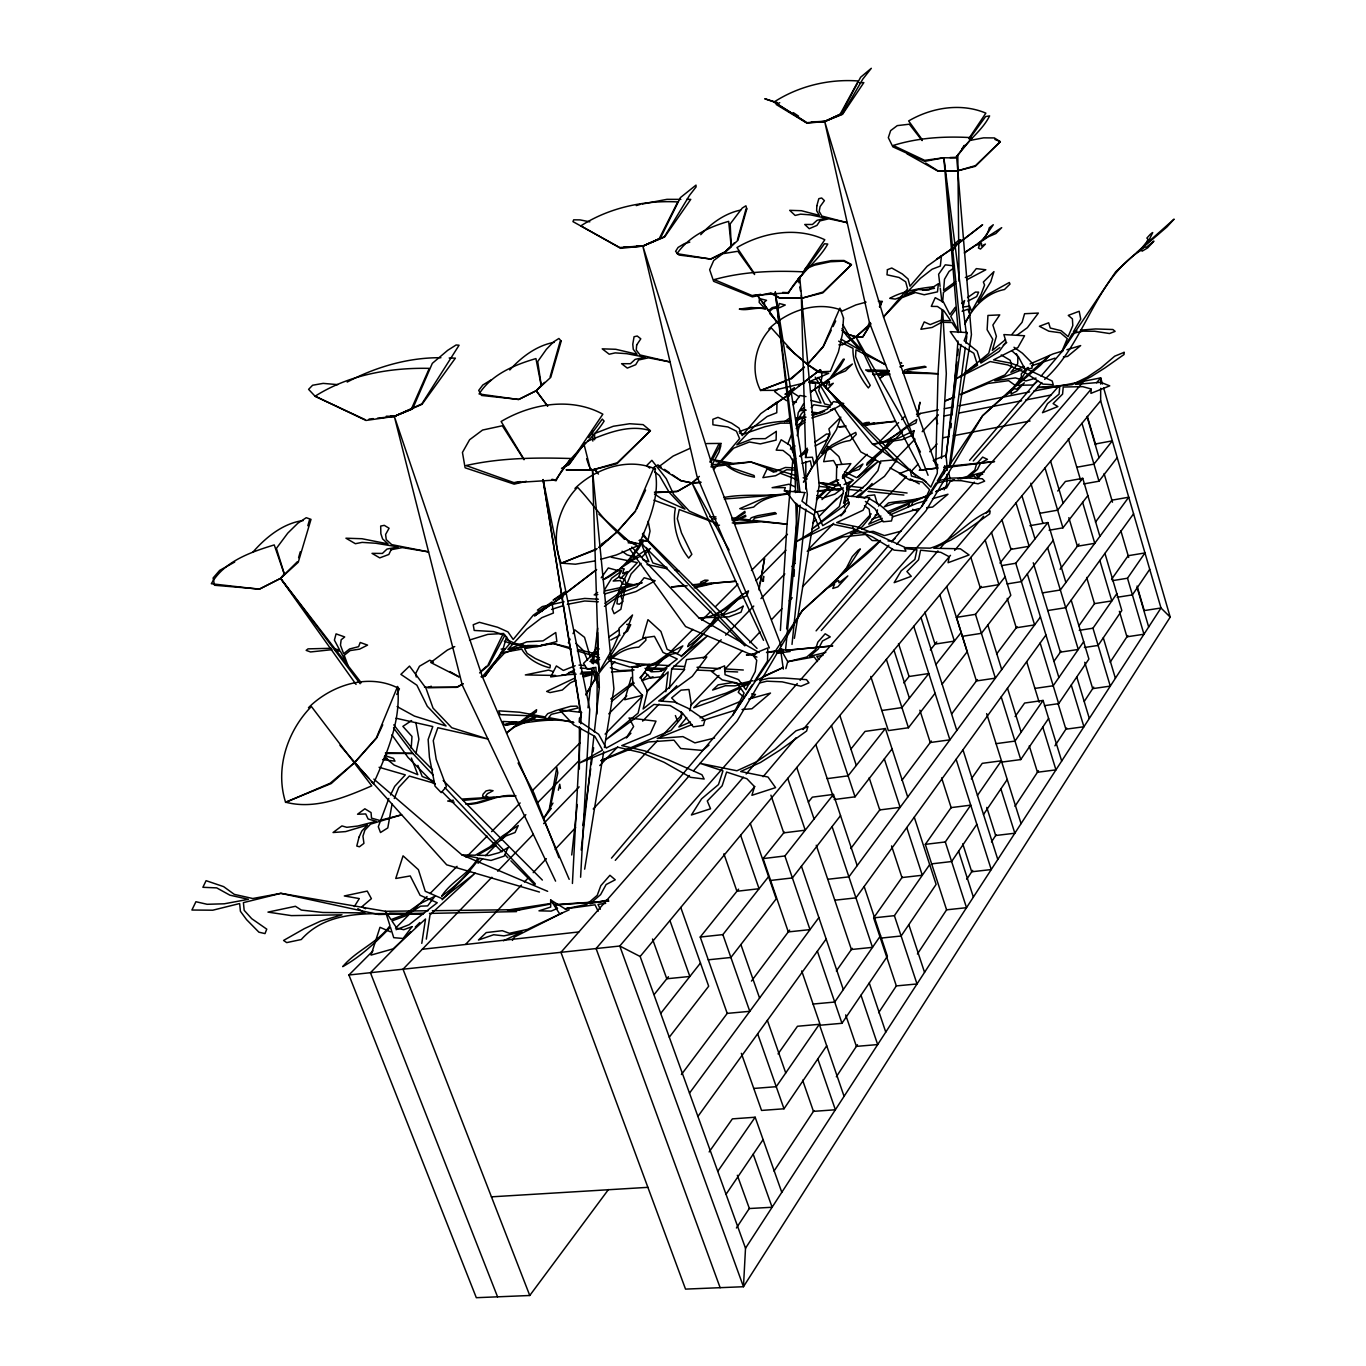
<?xml version="1.0" encoding="UTF-8"?>
<svg xmlns="http://www.w3.org/2000/svg" width="1366" height="1366" viewBox="0 0 1366 1366"><rect width="100%" height="100%" fill="white"/><g stroke="black" fill="none" stroke-linecap="round" stroke-linejoin="round"><path stroke-width="1.5" d="M579.355 769.092L579.389 726.661M579.389 722.426L579.406 718.175M579.406 711.806L579.406 705.454L543.019 479.586L581.233 715.306L580.789 723.809M594.62 439.75L594.62 433.534L613.3 426.26L629.675 423.733L643.113 424.638L650.336 430.631L616.971 463.706L592.485 469.938L566.361 470.075M797.266 683.529L560.948 952.324L685.527 1289.111L743.463 1286.721L1170.201 617.125L1160.998 607.99L1100.655 400.767L1100.672 388.286M1100.689 384.119L1100.706 377.887L1033.755 391.086M596.908 714.077L597.284 672.192M597.369 663.808L597.642 632.39M783.316 669.135L780.464 648.765L785.826 650.267L832.782 645.896L786.355 650.421L790.18 651.497L776.52 653.341M935.847 462.681L938.049 373.738L942.113 309.86M947.082 474.429L946.792 484.503L944.128 489.848M947.201 470.399L947.321 466.369L994.55 461.52L944.879 467.633L948.192 467.189M794.056 576.384L794.363 570.015M794.67 563.646L797.539 504.191M763.406 581.284L763.662 576.315L762.587 581.301M572.422 883.461L580.567 728.078M580.601 877.228L589.753 709.347L543.105 479.586M608.451 1189.53L529.769 1295.497L476.324 1297.7L348.928 975L619.771 946.023L640.142 956.49L745.512 1248.234L743.463 1286.721L619.771 946.023L754.817 786.492M941.464 458.413L946.314 373.652L942.625 309.86M780.396 630.443L787.055 524.168L792.895 458.993M411.2 748.295L411.986 736.445L402.868 726.388L411.61 720.582M642.669 542.422L642.379 546.212L648.816 561.665L642.891 559.787M643.113 536.736L643.403 532.945M942.694 301.818L943.445 292.375L955.534 283.633M950.992 427.712L951.334 423.477M952.017 415.025L957.976 340.971M815.553 384.085L815.075 389.703L820.932 402.97L810.943 400.426M793.458 452.692L794.022 446.375M844.41 507.486L845.742 492.955M848.098 496.507L848.849 488.225L878.27 461.435L856.687 477.673L844.547 471.782M506.615 636.795L502.91 649.533L495.926 661.349L485.306 675.675L481.344 676.477M786.645 628.906L796.446 524.117L795.849 503.115M785.638 649.072L800.152 505.061M792.007 644.41L805.855 509.108M806.281 504.874L807.357 494.304L775.307 292.085L798.154 491.453M877.45 509.86L877.006 514.026L868.742 524.151L882.231 518.295M571.739 854.996L577.255 804.489M581.199 850.079L593.903 736.137M594.364 731.92L599.315 687.627L598.906 674.941M805.872 489.079L805.803 461.52M946.314 454.895L956.883 361.836M957.6 355.484L958.334 349.15M665.788 691.708L668.145 671.918L647.108 691.196M669.357 688.396L671.713 668.657L707.451 635.924L681.344 655.885L667.12 649.294L660.905 631.451L647.962 619.669L642.652 637.99L654.416 636.317L663.022 652.419L677.263 658.993L661.264 671.235M587.995 707.776L592.588 670.091M593.356 663.808L597.676 628.206M943.633 474.002L944.743 465.635M945.853 457.269L960.913 344.403M949.421 465.806L965.335 347.374M965.899 343.139L966.752 336.787L943.855 157.756L924.662 160.334L893.21 145.462C918.635 137.522 945.716 136.071 972.165 137.693L956.08 157.312L949.968 157.534M582.906 825.576L590.727 768.751M591.307 764.55L592.178 758.232M593.049 751.915L593.629 747.697M421.787 943.36L425.526 918.977L393.152 948.841L371.023 955.107L379.987 927.309L390.539 931.851M426.312 939.142L430.034 914.827L475.163 873.181L442.396 898.743L425.253 891.298L418.406 869.698L403.055 855.833L395.747 878.492L410.244 875.947L420.096 895.293L437.257 902.738L409.066 924.731L396.089 929.7M760.162 583.367L764.55 558.557L758.984 589.924M584.665 869.169L603.704 751.71M604.387 747.526L613.915 688.788L592.485 469.938L589.736 468.179M794.38 638.349L819.173 485.459L799.673 276.632M950.121 466.165L971.431 334.636L956.559 155.963M392.076 804.028L387.79 827.916L380.499 832.526L378.297 826.737L388.849 798.461M689.915 710.798L691.23 703.661L688.959 689.489L681.002 690.137L671.628 697.924L677.075 703.49M604.096 593.373L604.848 589.292L611.609 578.279L621.069 571.449L608.314 567.966L601.211 577.801M917.747 413.522L919.967 402.219L917.286 416.374L920.445 413.437M415.896 753.776L418.901 739.194L415.862 722.443M797.198 435.686L798.905 427.49L804.642 414.427M647.757 541.329L650.045 531.118L648.167 521.249M558.352 790.197L559.736 784.238L560.453 788.37M819.737 386.493L818.746 390.625L824.62 403.909L830.613 405.429M820.71 382.36L822.178 376.145L821.051 370.374M785.86 668.623L787.755 661.69L780.464 648.765L781.984 650.079L766.48 652.333M737.452 239.75L746.041 208.947M550.122 376.811L560.18 341.295M298.591 557.687L300.315 551.693M307.811 525.739L309.553 519.763M631.246 677.382L624.757 699.751L642.601 695.311M879.943 307.265L881.172 304.14L880.387 301.732M787.772 444.001L791.648 434.2M394.279 798.529L398.684 787.533L409.356 776.059L434.986 783.486M908.168 506.906L909.568 503.678L888.412 513.292M911.395 505.437L912.795 502.21L930.007 494.407M382.753 724.783L376.606 738.05L354.631 762.552L331.238 783.538L285.579 802.166C314.829 809.987 345.154 797.351 371.774 785.843L311.397 706.512C287.184 731.066 274.822 768.956 285.631 802.423L330.213 783.213L354.631 762.552L376.401 737.794L397.608 686.449C401.331 720.36 386.988 753.366 373.464 783.708L339.963 745.341M396.789 694.474L399.418 688.788C369.383 672.499 331.528 684.793 308.46 707.708M636.505 509.245L645.589 490.121M390.522 795.012L394.689 786.372L405.326 774.881L379.065 767.265M831.262 330.213L823.271 346.759L807.477 364.398L786.765 346.742M833.038 326.542L835.685 321.027M488.055 664.866L503.081 633.961M709.808 462.015L718.96 443.865L720.838 445.76L719.045 452.026L711.003 466.899M568.307 642.805L570.185 639.134M573.037 633.619L574.915 629.948L584.528 637.341L590.214 656.67L598.274 646.05M869.749 322.291L867.82 326.03L855.884 336.787L842.89 344.522L838.878 344.864M795.695 424.587L801.279 413.915L805.189 409.783M504.891 635.224L488.874 665.208L479.586 672.926M711.054 462.067L721.299 443.404L706.666 443.557M870.415 322.735L868.417 326.303L855.884 336.787L842.105 344.676M879.397 306.701L882.385 301.357L878.304 301.237M964.686 323.571L969.843 314.351L967.896 309.228L962.108 311.243M946.45 488.106L950.531 480.934L954.288 479.927M803.413 482.249L811.831 467.531L810.311 460.905L802.098 463.364M585.809 694.509L596.481 676.272L595.866 667.325L587.26 669.169L583.555 663.347L594.825 652.214L591.376 662.134L598.496 662.851L599.111 671.765L613.419 647.33L619.379 633.653L618.935 628.411L632.543 614.973L626.567 630.409L608.314 659.471L619.874 650.028L645.623 637.393L645.913 640.21L638.793 647.194C611.78 648.252 597.608 674.223 585.997 694.987M871.013 323.708L862.629 337.265L855.884 336.787L847.04 334.124L842.088 330.504M803.703 403.619L798.222 412.788L796.532 426.004L805.086 419.84M512.404 940.371L514.419 937.025L562.468 912.83L527.549 929.358L509.433 933.302L502.295 930.69L486.245 932.585L478.476 940.013L493.689 934.737L503.969 935.881L522.102 931.936L503.439 940.781M552.974 803.106L550.191 807.682L557.789 772.934L556.833 767.521L549.32 809.099L543.702 818.371L551.301 808.365M903.814 371.484L904.685 370.066L909.876 368.615L924.765 366.293L926.148 367.078L907.707 370.271L906.853 371.689L938.049 373.738L902.926 373.003M964.84 324.237C972.268 307.401 985.962 293.178 1004.505 289.49L1010.003 284.077L1009.32 282.489L987.498 294.612L978.244 302.296L990.743 281.823L993.953 271.612L983.366 282.028L984.579 285.05L981.13 294.219L971.602 311.226L969.638 306.121L962.91 307.026L964.601 300.537L961.664 303.423M867.683 328.779L862.783 336.787L855.884 336.787L846.988 333.953L842.293 330.248M804.574 481.088C813.675 462.254 827.864 443.489 850.045 440.552L856.26 434.456L855.714 432.39L831.962 444.975L821.649 453.495L836.521 429.453L840.79 417.125L828.889 428.873L829.845 432.766L825.405 443.762L813.948 463.825L812.411 457.234L805.394 457.576L807.75 449.704L800.681 456.671M354.323 906.546L359.326 898.572L344.3 895.959L367.249 891.093L371.398 898.674L362.024 906.614L365.559 908.749M752.325 684.69L732.739 715.169L611.473 858.138M754.22 681.736L767.521 661.007L767.812 647.945L752.342 654.365L756.73 660.273L755.227 671.56L745.853 689.745L738.579 679.636L725.039 674.667L724.595 665.874L711.447 671.338L722.273 679.909L736.855 682.966L744.111 693.108L732.739 715.169L802.166 610.79L838.126 577.801L846.322 568.171L852.23 556.628L858.002 550.396L860.358 548.927L849.84 564.961L841.661 574.557L880.438 540.39C866.112 557.43 846.374 568.632 831.006 584.87L838.57 580.328L839.031 582.872L847.825 575.923L837.785 586.868L832.799 588.456L834.66 583.828L827.147 588.353L802.166 610.79L737.042 721.026L693.655 770.663M745.512 1248.234L1160.998 607.99L1144.247 610.585L1137.058 586.048M736.411 1228L749.336 1208.432L737.333 1175.272M774.027 1171.072L813.982 1110.575M836.316 1076.767L857.472 1044.734M878.628 1012.718L896.25 986.03M917.406 953.997L946.792 909.517M966.769 879.26L972.66 870.364M991.46 841.9L996.155 834.78M1014.972 806.316L1038.467 770.731M1054.928 745.819L1066.675 728.027M1084.314 701.339L1093.705 687.098M1110.165 662.186L1127.804 635.497M792.041 391.325L794.483 387.637L785.023 394.313L790.351 391.735L789.463 393.989L767.538 409.237L789.292 394.398L788.25 397.011L791.699 391.837L820.454 369.605L798.444 386.356M962.074 148.723L964.345 145.325M968.87 138.547L985.859 113.139C960.93 102.604 931.544 107.555 908.646 120.942L922.272 139.776M797.027 281.157L800.493 275.983M802.815 272.517L824.808 239.733C796.822 226.5 762.979 232.271 736.974 247.553L754.561 273.695M726.029 1194.294L763.099 1139.62M741.345 1053.323L761.545 1110.438L783.999 1108.782L826.703 1045.793M801.705 970.936L820.351 1025.2L841.968 1023.288L887.405 956.251L864.149 886.483M976.844 824.33L951.624 861.536L931.646 863.858M983.503 814.495L1007.237 779.508M986.662 713.633L1001.859 762.074L1020.743 759.581L1048.61 718.465M1044.444 705.659L1058.667 703.644L1088.907 659.044L1071.183 600.101M1149.728 569.315L1132.397 594.893L1117.217 597.284M846.527 487.884L851.12 481.225L844.034 484.52M717.748 1171.379L755.159 1117.234L781.796 1192.33M844.086 1096.352L819.327 1024.312L776.247 1086.687L753.776 1088.446M880.558 935.693L834.711 1002.046L813.077 1004.044M879.789 936.308L873.642 917.884L894.388 915.664L929.683 864.593M945.306 841.968L970.731 805.155L951.129 807.613L925.311 844.359L946.587 909.824L966.513 907.69L945.306 841.968L925.311 844.359M977.458 795.422L1001.363 760.811L1021.068 823.613M1061.689 761.016L1043.078 700.434L1014.989 741.089L996.087 743.667M1083.682 641.661L1053.203 685.766L1034.916 688.413M1079.242 630.324L1092.971 628.206L1116.842 593.647M1112.317 580.67L1127.496 578.228L1144.964 552.94L1128.162 555.706L1111.6 579.286M709.142 1151.948L732.381 1118.874L755.159 1117.234M778.057 1053.903L797.471 1026.259L819.327 1024.312M836.334 970.953L852.247 948.311M873.642 917.884L902.294 877.109M971.328 778.893L982.256 763.338L1001.363 760.811M1015.109 716.587L1024.62 703.046L1043.078 700.434M1053.971 661.298L1061.109 651.138M1078.952 625.748L1094.729 603.311M555.672 480.012L570.851 458.515C535.882 457.456 500.383 457.798 466.113 465.533L514.094 482.693L555.672 480.012L551.949 479.295M793.305 404.917L800.015 395.491L805.974 396.584M495.926 661.212L485.067 676.341L481.174 676.921M697.906 1116.449L826.157 939.04M1045.946 635.019L855.936 897.872L834.797 900.211M1133.558 513.804L1065.685 607.699L1047.756 610.534M961.869 149.304L964.379 145.855M969.365 138.956L985.62 116.571L989.599 115.905C981.642 131.99 965.028 142.098 956.251 157.944L943.855 157.756L924.714 161.359L892.852 146.828L888.327 137.676L890.632 130.624L897.257 125.621L909.329 124.204L922.118 140.596M796.72 281.874L824.449 243.763L827.762 244.036C817.312 262.494 798.41 274.361 788.37 293.366L782.769 292.819M585.024 442.738L568.99 464.679L561.477 468.333M588.729 437.666L602.286 419.106L604.114 421.104C590.317 442.943 567.163 456.927 556.064 480.764L552.24 479.842M956.08 309.092L950.787 316.331L958.164 330.743M955.175 307.333L949.882 314.573L943.53 302.176L935.232 297.686L931.288 306.36L937.418 306.479L943.889 310.833L950.651 320.686L940.44 320.481L930.161 324.596L924.219 321.915L920.872 329.291L932.107 327.464L941.669 322.291L951.914 322.513L957.703 330.965M689.489 1093.124L818.883 917.576M1040.465 616.988L848.901 876.87L827.745 879.294M799.571 456.278L807.306 448.168M681.395 1074.547L727.241 1013.384L749.78 1011.318L722.87 934.617L768.58 876.665M751.437 981.095L789.65 930.109M850.762 848.576L880.182 809.321M901.936 780.31L931.356 741.038M951.829 713.735L977.424 679.602M996.617 653.99L1017.072 626.687M1060.101 569.298L1079.055 544.01M1095.464 522.102L1111.89 500.178L1128.743 497.224L1060.358 589.992L1042.412 592.895M592.161 657.9L599.076 648.782M669.289 1037.204L708.681 986.218L680.763 907.468M840.534 815.622L792.382 877.928L770.612 880.455M834.165 799.537L855.048 796.822L892.066 748.944M870.757 676.46L888.344 730.588L908.441 727.754L935.078 693.279M942.13 684.161L967.162 651.77L946.706 586.526M1053.237 540.407L1021.392 581.609L1007.083 583.948M1049.139 530.23L1062.936 527.839L1087.865 495.602M1083.716 483.94L1098.981 481.208L1117.2 457.627M788.114 292.666L804.318 271.885C774.198 270.434 743.428 271.441 714.23 279.603L752.325 295.654L788.114 292.666L782.633 292.426M660.7 1013.435L700.468 963.03M784.904 855.97L810.004 929.614L788.302 931.919L763.099 858.599L784.904 855.97L833.465 794.414L857.199 865.6M907.724 797.061L885.424 728.522L848.098 775.837L827.198 778.637M935.898 664.542L961.135 632.526M975.495 614.324L995.37 678.151L976.417 680.951L956.473 617.364L975.495 614.324L1005.12 576.776M1001.466 565.644L1015.775 563.253L1047.876 522.563L1065.89 582.497M1099.903 536.343L1082.76 478.339L1057.643 510.167L1039.885 513.292M654.143 994.55L668.435 976.724M727.224 1013.401L700.229 937.042L738.63 889.146M763.099 858.599L784.391 832.031M808.348 802.149L812.343 797.163L833.465 794.414M850.694 749.319L865.054 731.408L885.424 728.522M903.882 682.966L909.073 676.494L928.795 673.54L901.936 707.588L881.804 710.508M930.366 649.926L936.769 641.935M956.473 617.364L981.3 586.373M999.98 563.082L1011.711 548.449M1057.728 491.009L1065.395 481.464L1082.76 478.339M356.048 684.417L280.559 578.381L284.23 573.908L274.242 544.932C250.866 552.035 224.126 561.375 211.32 583.726L259.028 589.224L280.559 578.381L298.232 562.297L311.004 519.37L306.257 517.697L297.908 523.178L287.765 533.133L276.393 548.398L284.401 574.266L280.559 578.381L259.728 589.053L214.513 585.263L213.096 577.989L219.687 570.39L234.713 562.041M686.654 717.543L678.851 727.002L690.445 722.016M640.142 956.49L1100.655 400.767M1012.052 334.26L1022.092 322.291L1024.585 313.719L1038.365 313.07L1027.369 327.686L1017.055 335.148M763.082 776.725L796.156 737.657M803.054 729.512L950.497 555.33M954.629 550.43L983.571 516.246M986.32 513.001L1091.058 389.276M1096.574 382.77L1100.706 377.887L1102.482 384.017M816.1 630.87L888.839 545.205M891.571 541.96L921.777 506.41L982.53 415.776L1012.974 387.842L1019.002 380.704L1021.444 376.435L1021.256 373.874L1025.746 369.025L1028.069 367.437L1021.973 377.972L1015.98 385.092L1049.464 355.484L1040.516 365.217L1007.203 393.562L1014.682 388.559L1016.406 389.259L1024.346 382.839L1016.628 391.239L1011.079 394.04L1011.352 391.547L1003.89 396.55L982.53 415.776L925.943 510.816L896.642 544.334M969.553 460.325L1036.931 381.029M1041.046 376.162L1061.689 351.899L1115.646 271.851L1142.061 247.639L1146.672 242.089L1148.038 239.204L1146.859 238.077L1150.479 234.149L1152.716 232.561L1149.25 239.716L1144.657 245.248L1174.094 219.141L1166.906 226.978L1137.212 252.42L1144.384 247.331L1146.723 247.007L1153.911 241.116L1147.73 247.844L1142.078 251.19L1141.464 249.944C1094.098 279.979 1085.697 342.815 1044.649 379.355M743.377 777.22L596.088 948.55L720.138 1287.694M746.16 773.993L937.93 550.925M940.713 547.698L1083.836 381.199M615.281 860.341L689.454 775.478M821.273 630.511L892.459 549.115M973.258 460.974L1041.848 382.548M800.083 680.336L974.351 482.113M977.151 478.92L1058.718 386.168M252.915 552.12C265.875 537.265 283.274 523.11 303.303 520.531M635.6 511.157L617.227 531.681L599.452 547.612M509.791 369.981C521.419 357.004 536.906 345.359 554.34 342.32M700.741 234.696C711.293 223.221 725.175 213.233 740.628 210.091M639.851 677.792L644.957 672.328L650.848 678.031L660.615 676.819L666.83 668.162L659.146 671.474L651.736 671.816L644.991 668.315M641.047 563.355L631.143 573.874L624.979 588.456L620.881 609.287L614.119 613.727L612.122 608.877L620.471 586.953L627.489 573.105L637.359 562.604L611.336 557.243M465.891 944.094L521.505 885.083M524.424 881.975L528.813 877.313M533.201 872.652L546.383 858.685M555.159 849.362L575.632 827.608M593.203 808.979L657.575 740.628M660.512 737.52L682.454 714.23M691.23 704.907L719.028 675.402M724.885 669.186L742.438 650.558M749.763 642.788L760.008 631.912M771.705 619.481L781.95 608.621M789.258 600.852L792.195 597.745M802.44 586.868L855.116 530.947M858.036 527.857L871.201 513.872M878.526 506.103L906.324 476.597M910.712 471.936L918.02 464.167M929.734 451.736L937.042 443.984M811.182 407.529L813.795 404.78L830.169 407.239M491.845 877.262L403.021 969.211L529.769 1295.497M497.685 871.201L533.269 834.353M543.634 823.63L579.15 786.867M599.742 765.541L617.62 747.031M626.362 737.981L630.938 733.235M642.635 721.128L659.061 704.122M661.861 701.219L676.802 685.732M703.268 658.344L721.197 639.766M725.636 635.173L753.759 606.06M760.947 598.615L784.835 573.891M792.007 566.463L794.961 563.39M808.279 549.61L833.653 523.332M840.824 515.921L845.503 511.072M858.565 497.548L872.14 483.496M894.064 460.786L915.049 439.067M922.17 431.69L938.425 414.854M410.79 931.68L370.425 972.712L497.565 1296.829M415.264 927.121L419.755 922.562M442.174 899.767L470.57 870.876M478.032 863.278L482.522 858.719M485.511 855.679L495.978 845.042M500.451 840.483L525.859 814.648M537.828 802.491L579.679 759.94M605.087 734.105L642.447 696.114M646.921 691.555L663.364 674.838M681.31 656.602L703.729 633.807M711.191 626.209L718.67 618.61M721.658 615.571L742.575 594.295M756.03 580.618L785.928 550.225M812.821 522.854L815.809 519.814M818.797 516.775L836.743 498.539M857.66 477.263L875.606 459.027M886.056 448.39L902.499 431.673M348.928 975L372.969 950.856M395.491 928.214L410.5 913.12M413.505 910.115L427.029 896.523M430.034 893.501L457.064 866.334M466.079 857.285L487.099 836.146M491.606 831.621L520.139 802.952M532.159 790.863L580.209 742.575M608.758 713.889L626.772 695.789M647.791 674.65L641.798 680.695L653.016 676.785M650.797 671.628L667.325 655.031M670.33 652.009L692.852 629.367M701.868 620.318L710.866 611.268M715.374 606.743L737.913 584.102M751.42 570.51L787.465 534.294M822.008 499.58L838.536 482.966M843.044 478.441L867.068 454.297M879.072 442.225L898.606 422.606M901.611 419.584L904.616 416.562M734.481 242.738L725.585 251.668L710.883 259.028L679.039 255.066L675.589 251.378L678.082 247.434L684.332 243.677L689.796 242.158M544.539 382.378L536.189 390.727L518.926 399.435L481.532 395.457L478.732 390.403L482.779 385.041L490.992 379.97M360.163 683.734L280.559 578.381L297.446 561.665M752.12 697.77L755.5 694.474L751.624 693.911M842.924 493.621L824.962 509.979L815.656 512.028M480.73 671.474L486.586 666.198M699.375 476.375L692.05 482.966L677.724 491.35L655.185 492.699M791.153 379.065L804.506 367.061L790.419 378.809L760.606 390.556C749.9 370.22 755.296 343.891 771.244 327.84L794.517 353.555L807.477 364.398L818.319 372.235L828.718 373.311L810.328 381.234M634.268 683.068L611.319 701.629M598.684 547.356L617.227 531.681L635.429 510.935L654.212 466.984C661.417 493.058 649.379 520.105 639.271 543.839L629.367 541.67L598.906 514.179M816.407 499.956L829.947 487.133L836.965 490.087L842.702 488.772M709.005 745.085L702.653 750.446L680.695 748.517L673.984 740.167L648.389 741.977L601.125 760.777M895.259 538.306L891.998 541.038L888.037 540.936M698.214 477.827L692.05 482.966L676.802 491.538L654.416 492.17M1037.818 381.08L1033.072 385.024L1015.109 385.297L1008.603 380.67L988.096 383.47L960.503 394.723M864.439 498.3L867.547 495.738L874.65 494.902L877.348 503.9M506.632 732.825L517.475 723.946L516.246 722.836L505.454 725.38L505.676 724.202L514.248 721.897L518.841 722.819L536.582 709.705L536.24 711.959L515.887 725.79L535.609 716.006L535.318 717.935L514.248 727.071L506.598 732.996M1005.478 339.639L992.331 350.413L996.395 336.292L992.877 325.023L999.741 314.897L987.942 315.444L987.123 329.735L992.758 339.263L988.711 353.367L965.284 372.559L976.827 364.227M848.44 499.171L843.539 503.2L847.774 487.423L843.061 475.163L850.847 463.62L836.726 464.816L836.368 480.661L843.556 490.872L839.322 506.649L812.104 529.018L849.106 502.107M851.718 496.49L866.437 484.401L877.928 470.672L880.541 461.093L897.001 459.693L884.468 476.358L856.431 496.763L863.807 497.822M611.763 664.559L614.99 661.912M633.295 682.283L610.756 698.948M732.125 520.429L744.829 511.345L745.085 512.745L732.722 520.6M816.526 498.368L828.974 486.723L819.207 482.608L840.141 485.084M768.443 310.628L772.166 307.64L778.722 306.086L779.252 303.508L785.262 305.011L779.832 307.589L772.883 308.596L769.143 311.585M768.853 328.899C787.465 311.072 815.98 300.742 841.012 310.014M574.949 488.447C595.593 468.384 628.104 457.064 655.578 469.067M843.249 487.782L834.848 494.099L822.417 498.18L816.834 495.482M848.286 483.991L853.323 480.2L842.89 475.163M803.669 454.11L806.879 451.702M886.671 373.311L879.738 378.484L888.498 371.518L877.143 374.113L889.368 370.835M597.625 592.417L594.193 594.91L597.847 594.552M953.434 268.282L949.063 271.441L944.487 279.279L943.599 290.343L955.688 281.601M739.16 431.81C755.022 425.082 773.361 421.052 790.863 421.07M796.224 428.446L804.779 422.265M980.122 361.836L999.895 347.545M1003.293 345.086L1006.725 342.593M784.545 421.718L790.077 417.74M804.472 407.409L799.895 410.705L806.23 410.142M604.984 603.345L617.603 594.261L636.863 586.748L644.154 577.767L655.168 580.772L636.027 591.495L617.056 597.266L604.438 606.35M842.412 476.597L862.936 463.996L859.197 469.46L852.367 471.407L842.361 477.963M609.202 636.829L618.747 630.033M815.075 442.072L826.43 434.046L830.033 434.2L827.557 439.493L815.092 445.948M967.572 297.583L975.409 292.085L978.637 292.136L976.69 296.559L967.862 301.118M778.091 389.156L774.624 391.564L786.475 400.682M601.723 543.992L608.297 539.502M790.368 449.072L795.046 445.931M561.597 597.215L534.533 615.929L561.494 597.01M654.655 466.899L657.951 464.884L661.229 467.121M900.16 366.515L903.302 365.644L900.228 367.113M462.784 684.127L457.473 687.149L427.763 687.815L431.263 686.193M574.625 669.869L565.285 674.992L550.72 676.921L556.372 665.942L563.373 670.45L575.188 665.737M463.194 683.666L456.398 687.388L424.484 687.149M610.67 640.022L620.01 635.156M623.733 633.209L627.472 631.263L630.75 624.689L626.687 624.382M564.09 466.506L569.434 463.757L602.85 414.188C571.125 396.789 531.169 403.67 501.117 421.496L524.015 459.283M347.203 382.07C375.752 366.942 408.519 357.397 440.911 357.721M779.73 102.706L776.161 104.482L806.982 123.179L824.688 121.489L842.515 114.351L863.824 82.609L859.573 82.694M575.871 680.251L570.237 682.966L562.28 690.035L550.037 692.596L546.656 691.435L575.086 677.929M744.487 685.92L750.036 683.273M755.586 680.644L783.333 667.445L762.484 676.802M837.409 479.705L827.847 484.196L819.207 482.608M838.775 479.944L829.196 484.452L836.658 485.818L840.346 485.169M454.741 646.596L447.467 649.994L430.7 662.476L458.908 676.921M689.881 448.424L673.131 456.073L658.736 466.796L680.951 480.798L692.05 482.966L700.741 482.642M935.761 491.794L945.323 487.457L936.103 491.401M841.473 311.414L855.884 304.925L866.078 302.125M569.195 909.841L559.77 914.042L550.669 899.972L550.686 903.489L507.554 910.097L517.543 910.337L550.686 904.036L550.686 907.058L538.972 910.832L551.113 911.105L557.533 908.373L554.835 905.06L608.86 901.099L554.459 904.599L550.669 899.972L565.131 908.885L595.03 904.804L598.171 911.242M954.441 396.908L944.743 401.143L954.595 397.13M960.264 394.381L1004.915 374.916L1011.762 366.498L1010.225 360.317L1001.21 354.972M1024.312 366.464L1010.857 372.32L1017.67 363.919L1017.892 357.209L1016.424 353.777M1030.084 363.954L1053.135 353.896L1062.97 350.925M808.621 550.208L861.963 527.088L870.279 516.946L869.169 509.211L864.473 505.676M889.949 514.965L916.928 503.269L926.643 500.434M647.33 666.147L656.192 662.305L668.674 653.392L682.846 645.879L677.775 652.948L670.706 654.348L657.456 662.92L646.784 667.547M601.006 760.52L670.979 730.4L681.446 717.748L681.275 711.686M700.109 717.85L740.816 701.253M932.432 492.989C918.874 501.151 903.319 500.144 888.463 502.944L884.229 506.837L895.191 503.166L903.933 502.705L917.662 499.341L887.405 511.704M587.414 441.235C606.897 433.227 629.453 423.87 650.472 430.751L617.295 462.767L592.485 469.938L566.292 469.699M965.318 277.554L971.089 275.129L976.314 268.607L985.808 269.768L967.026 279.671M804.847 269.187L814.546 265.192L830.408 261.76L843.676 261.128L851.479 264.697L822.827 292.87L801.996 298.164L779.747 298.283L770.851 293.366M597.13 548.671L561.341 563.355C550.259 537.794 558.37 506.735 577.579 487.303C596.532 507.179 611.78 534.294 637.563 545.888L616.288 554.989L600.699 559.326M1021.939 369.691L994.841 380.738L1015.382 377.921L1025.866 380.926L1036.026 378.092M807.186 551.249L842.685 536.94L865.481 534.447L872.191 540.526L878.133 540.68M857.95 530.776L850.335 533.85L873.181 531.34L884.434 535.592L901.321 531.101M861.758 529.24L882.675 520.805M805.65 267.873L816.629 263.467L831.501 260.582L844.034 260.479L851.394 264.594L823.135 292.034L801.996 298.164L779.713 297.959L772.524 293.4M692.169 724.543L657.251 738.443L682.915 736.615L694.901 742.882L714.589 738.016M701.868 720.667L736.103 709.961M596.054 549.695L561.289 563.134L575.393 564.209L594.859 560.948M735.232 520.309L745.546 515.272L745.768 516.468L733.935 521.3M785.416 381.182L760.572 390.386L773.788 390.352L804.625 382.907M914.417 292.204L895.225 299.103L889.744 298.334C902.96 291.026 919.25 288.38 934.276 286.638M871.798 519.285L880.985 516.075M811.814 417.945L826.891 412.993L843.693 403.465L833.448 401.587L827.352 409.134L812.121 415.349L822.332 412.395M1031.62 365.746L1054.996 358.165M551.591 609.407L563.39 605.616M892.186 516.963L918.601 508.647M469.511 640.056L487.799 634.387L503.883 633.465M636.3 205.6L640.108 204.439M1066.897 349.747L1080.66 345.581L1067.597 356.406L1063.397 356.987M605.172 593.834L623.425 588.439L619.276 592.895L617.671 597.335L616.954 603.755L619.361 604.199L622.862 601.621L620.984 596.498L621.837 592.127L626.004 587.687L642.02 582.958M796.207 420.028L806.025 417.159M830.477 410.022L834.558 408.827L830.545 409.851M932.466 498.744L947.987 494.219L932.654 507.059L926.626 507.725M748.739 699.068L770.509 693.057L751.932 708.766L742.045 709.517M582.872 675.794L592.588 673.148L580.26 673.916M583.453 677.007L591.239 674.872M568.529 907.963L565.131 908.885L586.714 904.394L597.249 895.311L600.818 885.68L609.936 875.282L615.246 879.789L606.128 884.536L600.613 894.61L590.078 903.694L608.485 899.87M958.027 478.937L967.401 476.427L974.795 470.126L976.519 464.064L982.649 457.098L987.447 459.352L980.668 462.954L977.424 469.426L970.031 475.727L984.374 471.885M812.207 414.547L816.065 413.556L812.616 413.147M824.552 411.388L818.541 412.925L811.643 412.105M641.764 582.633L633.534 584.733L626.004 583.367L624.825 579.423L618.832 576.896L613.163 581.045L620.318 580.567L623.135 584.102L630.665 585.468L605.565 590.744M922.562 290.155L934.481 288.346M875.145 515.187L878.475 514.367M825.815 652.419L809.679 656.346L818.354 648.901L822.486 640.995L830.272 636.898L825.166 633.79L817.841 642.14L815.417 649.635L806.725 657.063L787.755 661.69L814.187 656.909L817.5 661.571M759.684 680.422L768.768 678.253L784.033 678.014L806.538 679.653L808.962 682.846L800.971 686.227L782.155 681.839L766.889 681.19L759.616 682.949M526.371 481.293L514.145 484.145L465.106 467.804L462.442 452.436L469.597 439.75L482.574 430.051L502.346 425.765L523.998 459.727M752.939 680.661L739.279 683.837L732.347 682.607L718.192 684.827L712.608 690.069L725.346 685.749L734.84 685.834L750.463 682.197L726.183 693.091L700.536 701.373L693.689 707.793L713.001 700.912L740.611 687.764L738.255 692.306L743.872 697.155M862.902 425.287L874.496 423.34L862.953 424.484M1076.954 330.931L1073.42 331.699L1080.745 319.098L1079.191 311.26L1068.263 315.392L1072.412 318.859L1072.788 325.62L1068.144 336.617L1061.245 330.743L1050.249 328.028L1048.678 322.786L1039.424 326.286L1048.866 331.204L1060.375 332.758L1067.29 338.648L1061.689 351.899L1072.378 333.492L1082.982 331.153L1094.661 331.255L1109.516 333.526L1115.134 331.357L1112.88 329.513L1095.566 328.95L1080.472 330.145M564.073 601.808L542.336 606.555L537.47 610.073L542.148 611.473M694.457 587.875L715.084 583.094L735.745 581.25L763.526 640.33M950.531 480.934L954.475 480.098M960.366 478.868L974.146 475.966L976.348 478.339M982.752 474.156L976.485 475.47L978.688 477.844M771.141 292.956L752.376 296.849L713.633 281.311L709.654 269.734L713.718 260.513L722.768 253.717L737.862 251.259L754.561 274.532M599.691 659.471L589.958 661.486L598.052 662.015M724.134 497.48C745.324 493.246 767.487 497.224 789.087 493.143M916.484 414.222L938.374 409.902M944.35 408.724L952.665 407.085M958.898 405.856L1029.605 391.905M944.128 415.964L950.412 414.735M958.795 413.095L1021.597 400.784M1025.781 399.965L1050.898 395.047M567.334 604.353L584.665 600.989L598.325 601.791M942.899 437.769L949.131 436.574M953.28 435.771L1030.084 421.018M970.492 140.339L983.622 137.846L994.397 137.932L1000.339 141.722L975.58 165.593L957.173 170.938L937.81 171.057L906.956 153.812M642.174 204.046L666.984 199.334L680.849 199.368M1095.43 443.984L1112.317 440.842L1093.961 464.116L1076.784 467.257M514.094 482.693L520.224 481.583M501.305 652.811L521.727 649.14C527.276 658.924 539.314 665.259 549.969 667.872L550.31 665.208L535.404 658.583L527.139 653.375L524.578 648.628L553.145 643.488L569.724 647.518M823.032 655.304L816.8 656.431L819.019 659.556M734.669 523.929L761.238 521.744L787.055 524.168L753.025 520.275L754.527 518.141L776.332 513.753L775.085 512.54L757.584 515.682L751.232 517.765L749.695 519.9L732.159 517.902M1029.947 525.671L1047.876 522.563M776.691 653.119L783.521 651.394L782.223 650.267L766.753 652.589M864.029 425.389L895.567 421.257L921.196 470.211M962.398 636.3L981.42 633.329L1010.806 595.303L991.511 532.467M752.325 295.654L760.674 294.356M568.034 600.955L584.716 598.428L598.393 599.23M1084.399 647.501L1098.127 645.435L1121.81 610.5L1104.94 553.401M796.31 417.945L802.542 417.023M756.764 653.477L746.382 654.963L755.381 654.468M383.897 758.898L387.261 758.437L384.153 757.02M605.701 903.353L598.001 904.394L600.357 909.244M943.821 467.292L949.575 466.455L947.321 466.369M453.358 800.254L447.672 801.022L454.161 802.149M694.201 587.004L711.891 583.384L694.474 584.938M732.261 522.939L757.259 521.368L731.92 519.182M509.125 649.055L527.874 646.681L511.601 643.847L504.31 641.166M537.248 645.503L527.208 645.537M541.226 644.991L553.145 643.488L571.244 649.038M684.229 585.382L671.389 586.953L687.166 585.775M711.601 466.779L725.841 465.055C733.781 471.629 744.453 475.18 754.476 477.178L754.1 475.522L731.51 467.787L728.112 464.764L750.924 461.998L797.112 475.949M937.964 468.026L919.267 470.263L937.554 468.009M463.176 800.391L494.27 797.522L476.068 802.747L465.874 804.215C482.693 805.445 497.992 792.912 515.819 795.883M786.492 421.496L790.368 421.052M889.795 373.618L872.635 374.267L874.769 375.582M846.117 426.021L838.707 426.875L844.734 426.619M422.299 949.268L578.842 931.953M700.229 937.042L722.87 934.617M369.076 419.055L373.294 418.611M377.494 418.167L394.33 416.391L411.166 409.51L429.3 368.376C389.891 367.522 348.825 374.813 315.153 396.174L365.968 420.455L394.33 416.391L412.686 408.724L432.322 363.339L447.724 350.311L456.107 344.983L459.078 345.222L421.838 403.875L394.33 416.391L386.305 416.203M708.271 959.803L730.895 957.481L776.212 898.845L750.327 823.527M700.929 482.096L692.05 482.966L680.9 480.593L672.704 474.992M861.673 424.467L867.581 423.921L863.329 423.58L866.266 422.555L869.339 422.418L866.625 423.665L870.091 423.682L895.567 421.257L855.884 336.787L903.78 420.472L920.428 452.061M789.497 493.826C776.947 495.346 762.996 497.753 753.725 507.059L743.138 509.228L739.774 508.647L762.467 498.795L777.339 494.97L724.27 499M817.124 491.214L840.483 489.011L817.893 490.821M692.221 584.75L704.224 583.777L700.468 582.292L704.839 580.157L708.066 580.277L703.61 583.026L707.042 583.555L735.745 581.25L692.05 482.966L729.102 550.071M719.489 525.176L715.664 525.432L713.82 523.383L717.474 523.451M878.526 375.326L889.812 374.574M555.569 675.453L525.347 674.924L548.586 670.091L553.315 671.628M561.733 675.077L576.145 674.172M611.439 671.97L632.134 670.672M646.613 669.767L665.242 668.606L646.562 669.425M462.835 799.008L485.698 797.624L482.557 796.173L483.086 794.158L486.074 790.931L489.728 790.146L493.075 790.709L487.269 793.834L485.75 795.985L488.926 797.42L515.614 795.815M491.436 1196.838L647.894 1187.344M749.285 1208.534L772.114 1207.254L753.195 1154.202M623.869 247.058L642.84 246.102L664.61 237.035L690.752 199.385L686.791 199.368M581.148 672.311L593.732 671.765M634.114 669.972L619.583 670.621L610.363 667.769M903.182 372.662L910.9 372.337L903.046 371.928M811.267 121.967L824.688 121.489L842.378 114.01L862.851 79.04L871.32 68.3L860.614 77.247L841.217 113.754L824.688 121.489L806.606 122.667L774.078 102.006L764.772 98.762L777.374 102.587M712.01 518.978L716.211 518.824M331.955 649.67L310.526 651.958L306.138 650.37L308.016 648.867L331.221 648.287M812.104 121.796L824.688 121.489L840.073 114.334L858.292 80.987C829.008 78.767 798.786 86.041 774.078 102.006L805.82 121.95M423.119 913.547L378.519 914.486L280.867 893.33L252.795 898.521L234.303 894.371L223.631 886.636L206.095 880.677L202.885 887.302L216.699 887.883L229.915 895.174L248.39 899.323L224.28 903.797L207.137 904.292L195.919 901.731L191.906 910.029L212.772 910.2L239.648 903.541L240.416 911.293L246.563 919.642L258.925 932.193L265.004 933.593L266.763 929.153L251.72 918.686L244.173 910.337L243.404 902.619L280.867 893.33L385.417 911.293L428.104 910.763M429.505 913.41L516.57 911.6M432.373 910.712L519.865 909.636M790.982 423.136L780.498 423.17L764.806 426.755L743.616 434.029L739.706 433.244M501.151 649.089L505.147 649.072M389.617 913.171L423.58 913.53C382.787 915.783 332.058 904.975 301.288 939.518L286.723 942.608L283.565 940.457L304.379 928.624L320.754 921.06L342.012 914.827L291.402 915.613L267.975 912.112L295.449 906.29L301.357 910.08L322.888 912.471L364.859 912.915L357.841 908.663M636.693 246L642.84 246.102L664.457 236.642L689.591 195.27L696.079 186.937L695.994 185.127L680.37 197.626L660.427 238.196L642.84 246.102L620.659 248.339L580.823 225.868C609.321 207.564 644.137 200.153 677.741 201.929L659.112 238.879L642.84 246.102L619.737 247.519L572.969 221.634L573.686 219.824L580.055 219.892L589.822 221.838M889.283 371.296L868.127 371.484L865.634 369.947L888.19 370.442M711.259 464.73L730.383 463.603L715.886 461.571M385.366 752.973L412.788 753.417L433.21 775.154M904.599 547.612L930.126 548.159C953.758 541.517 967.999 519.2 990.162 510.918L989.718 513.855L967.248 529.735L951.112 539.963L933.798 548.244L960.383 548.808L969.075 554.955L948.089 562.724L949.199 556.713L940.781 552.325L920.582 550.191L918.55 559.838L906.922 571.551L911.259 576.332L894.167 582.65L901.184 570.834L914.878 559.428L916.945 549.798L904.412 548.483M568.854 672.465L574.847 672.601M449.175 357.977L455.373 358.165L422.009 404.336L394.33 416.391L390.437 415.998M709.825 516.707L716.006 516.911M638.059 667.342L629.589 666.932L609.475 660.768M646.528 667.735L665.601 668.623M671.97 668.913L684.673 669.511M697.394 670.091L714.35 670.877M724.936 671.372L737.657 671.97M794.91 467.94L785.399 467.479L773.634 472.192L767.18 468.794L762.911 477.639L775.615 475.727L786.662 469.716L796.173 470.177M639.356 540.441L647.484 540.834L745.546 644.667M639.254 540.355L647.484 540.834L642.43 534.021M669.664 665.652L636.01 663.654L609.082 657.097M673.882 665.908L684.4 666.523M697.019 667.274L720.155 668.64M724.373 668.896L743.309 670.006M337.709 384.631L323.161 383.385L312.592 385.246L308.596 389.361L315.204 396.362L364.876 419.499M578.996 665.105L584.511 665.584M580.209 667.974L591.273 668.93L599.315 687.627L593.39 667.479M808.945 381.917L819.549 382.89L809.697 381.951M819.6 486.467L834.353 487.969M846.988 489.267L861.741 490.77M868.059 491.419L903.882 495.073M809.253 382.617L814.665 383.197L811.95 382.685M628.155 542.78L636.402 543.719L628.036 541.158M848.508 486.074L863.141 487.816M867.342 488.311L907.092 493.024M954.493 265.943L945.255 264.816L938.613 274.276L940.064 286.365M382.582 759.616L394.962 761.135L393.528 758.42L384.99 755.603L387.551 753.451L412.788 753.417L393.528 727.924M765.575 309.211C756.849 306.326 747.851 311.141 739.313 309.126L750.993 307.538L764.789 308.375L759.172 302.432L759.411 298.573L766.531 300.332L764.277 302.125L764.636 305.421M792.451 401.587L796.429 402.185M794.141 491.026L797.778 491.589M789.668 491.828L784.238 490.992L785.313 487.611L772.114 487.662L788.967 484.213L795.149 486.808M573.754 722.631C550.549 716.211 527.361 723.963 504.088 724.714L502.842 721.453L517.287 722.221L532.979 719.916L553.11 719.421L529.462 715.75L500.229 714.64L498.778 710.849L519.609 712.215L545.102 716.945L547.698 713.667L555.774 710.593L570.646 706.307L576.93 706.137L577.869 708.049L551.301 714.333L548.722 717.628L573.549 722.221M523.144 644.837L515.016 643.42L506.052 639.322M334.585 648.952L339.639 649.943L334.397 640.125L336.07 633.875L344.71 636.949L341.159 639.783L340.476 645.145L343.634 653.733L349.542 648.987L358.626 646.664L360.214 642.481L367.556 645.111L359.565 649.14L350.123 650.575L344.215 655.304L347.989 665.584L340.39 651.343L335.319 650.336M647.04 564.585L667.018 568.7M396.072 718.243L432.783 726.558L428.139 739.535L429.436 757.293L435.054 786.167L441.201 792.604L446.426 786.645L436.198 759.342L433.261 740.662L437.854 727.719L487.952 739.057L451.77 727.754L433.039 708.1L425.97 688.174L409.493 666.079L400.887 674.36L416.886 685.203L427.285 706.273L446.05 725.978L414.427 716.091L397.096 706.581M578.006 649.533L598.718 654.587M539.468 892.049L446.699 864.815L371.637 781.437M803.14 477.759L807.152 478.971M577.289 650.899L599.418 657.678M912.522 509.364L917.389 510.901M713.462 459.727L733.149 463.398L750.924 461.998L776.247 471.68M634.985 557.294L627.062 554.818L622.076 551.249M666.932 567.368L652.828 562.929L646.391 547.459M674.975 569.895L679.004 571.159M653.887 500.144L675.436 508.135C671.85 524.903 678.253 545.051 688.72 558.113L691.845 554.289L681.48 532.911L677.314 518.704L679.244 509.552L716.911 523.537L689.335 511.106L673.592 494.372L666.266 478.663L651.872 460.325L646.579 465.652L649.772 468.111M780.157 473.165L797.693 479.876M994.875 139.434L1000.253 141.637L975.29 166.345L957.173 170.938L937.776 170.75L925.653 163.015M433.62 781.096L422.179 776.451L417.894 765.353M547.664 891.332L461.981 854.928L373.857 779.098M756.935 657.114L685.595 626.567L629.658 548.927M838.673 341.124L852.982 348.33C852.418 362.4 859.641 377.204 868.349 387.927L870.244 385.383L860.221 367.932L855.56 356.611L855.97 349.833L885.629 364.739L863.654 352.138L850.079 337.573L842.873 324.698M640.671 666.079L636.01 663.654L638.725 666.284M880.899 462.869L860.768 451.873L834.131 408.127M890.034 467.872L906.495 476.871M910.166 478.868L919.301 483.871M433.432 662.271L429.812 660.205L419.482 666.232L415.742 673.404L416.254 677.024M449.773 671.526L458.856 676.665M841.166 339.229L860.204 350.157L846.596 335.558L841.985 328.523M759.103 652.555L698.88 617.842L631.809 547.066M869.322 498.607L879.636 504.754L892.801 516.109L891.452 520.975L883.187 521.812L874.906 508.681L865.395 501.476M790.282 391.086L799.178 396.755M654.502 494.031L661.007 498.334L684.998 509.142L669.22 492.375L659.351 475.47L654.553 471.782M793.287 112.61L798.581 116.161M664.508 469.375L669.425 472.738M1013.999 347.254L1022.417 353.213L1033.055 364.039L1031.774 368.393L1024.841 368.837L1018.336 356.594L1012.172 351.062M926.08 482.13L872.498 444.087L818.097 377.409M386.168 758.454L394.108 765.045L417.791 774.676L411.388 758.045M576.008 643.42L583.35 650.523L587.534 660.222M821.376 383.368L915.749 475.778M757.054 648.423L647.962 540.424L642.874 533.628M642.788 544.829L744.846 645.879M432.663 769.878L414.632 751.761L393.801 724.834M443.182 780.43L542.37 880.063M434.849 784.408L408.007 757.43L391.922 734.84M442.311 791.904L501.954 851.838M504.942 854.843L507.93 857.831M510.901 860.836L534.772 884.809M821.683 383.078L896.386 461.845M620.147 534.755L624.518 539.365M769.639 313.514L773.685 317.8M444.889 787.584L535.318 883.87M356.048 764.123L358.882 767.265M361.717 770.424L368.803 778.279M280.559 578.381L361.256 682.744M547.612 406.044L536.189 390.727L518.431 399.521L479.056 393.971C491.521 374.472 514.504 364.807 535.933 358.592L541.192 385.519L536.189 390.727L547.561 406.078M594.603 468.982L598.41 474.087M594.364 469.187L596.891 472.602M758.028 296.046L778.005 323.349M757.925 296.132L777.835 323.503M901.133 362.451L901.731 363.322M815.246 377.153L831.911 404.49M795.832 466.284L789.941 455.885L783.008 450.439L776.178 450.131L781.181 439.75L790.129 445.401L795.593 458.686M837.341 467.428L833.516 460.53L823.647 461.674L827.694 446.323L838.878 456.568L841.712 464.184M518.073 762.979L533.952 793.168L558.916 857.694M555.586 881.138L462.306 685.203L394.33 416.391L482.369 676.665L569.195 879.328M769.365 647.945L696.967 476.222L642.84 246.102L713.547 469.392L781.267 645.862M852.794 527.156L854.365 531.05M928.06 475.3L869.459 322.632L824.688 121.489L883.546 316.946L937.247 469.255M675.402 715.545L677.57 721.282M652.504 939.023L666.779 978.773L689.864 976.468L669.921 920.547M757.669 1033.789L783.999 1108.782M740.884 944.555L759.564 998.034M767.368 1020.368L785.74 1072.942M723.895 853.801L736.923 891.264L759.069 888.72L740.611 835.241M802.627 1080.199L813.453 1111.361L835.377 1109.773L817.807 1058.906M817.38 951.197L841.968 1023.288M801.432 866.215L843.334 989.582M770.902 795.166L783.743 832.867L805.24 830.187L787.738 778.364M845.691 1014.904L856.397 1046.373L877.672 1044.58L860.99 995.216M816.253 845.247L851.411 949.507L872.498 947.355L832.065 826.567M796.754 767.504L814.068 818.985M869.254 983.025L885.766 1032.115M815.861 744.607L833.533 797.642M839.851 715.494L856.311 765.438M908.817 924.662L924.543 972.353M831.467 725.602L855.048 796.822M894.388 915.664L917.013 983.964L896.335 985.91L880.404 938.152L901.133 936L936.12 884.4L914.264 817.175M586.612 458.754L589.105 466.284M869.169 777.783L879.738 809.936L900.143 807.34L884.331 758.933M891.554 845.913L901.97 877.57L922.306 875.247L906.751 827.574M886.363 659.351L908.441 727.754M898.504 643.591L908.868 675.897M919.881 710.218L930.246 742.523L949.916 739.826L913.752 626.311M941.601 777.886L951.214 807.852M962.74 843.812L971.721 871.781L991.255 869.561L956.115 759.274M893.979 650.165L909.397 698.128M958.625 851.206L973.377 897.103M924.867 612.053L935.027 644.12L954.373 641.115L939.808 594.859M986.764 807.408L995.677 835.514L1014.836 833.226L1000.868 788.882M920.991 617.569L956.815 730.451M962.962 749.797L997.795 859.487M1001.21 696.899L1020.743 759.581M970.85 557.448L980.242 587.704L998.905 584.631L985.193 540.099M1029.281 745.87L1037.46 772.251L1055.952 769.861L1042.77 727.071M987.857 624.996L1001.705 669.562M1007.493 688.208L1021.136 732.176M935.761 417.62L937.657 423.716M1007.22 598.359L1016.27 627.779L1034.608 624.911L1015.775 563.253M1026.805 662.049L1039.167 702.278M1027.334 573.908L1058.889 677.536M1040.158 643.027L1058.667 703.644M1001.961 519.9L1010.96 549.371L1029.161 546.28L1016.014 502.91M1058.035 703.49L1065.89 729.205L1083.921 726.746L1071.268 685.049M1021.939 495.738L1035.001 538.887M1076.767 676.938L1089.317 718.431M1033.259 562.775L1060.392 652.145L1078.286 649.465L1047.602 547.698M1030.818 483.205L1042.821 523.076M1084.758 662.288L1092.698 688.635L1110.285 686.108L1092.971 628.206M1045.007 467.923L1062.936 527.839M1068.844 517.68L1077.364 546.246L1094.764 543.327L1082.623 502.364M1086.67 577.442L1094.49 603.635L1111.822 600.903L1099.835 560.453M1050.591 461.162L1063.141 503.2M1103.301 637.802L1115.39 678.27M1068.349 438.776L1080.694 480.49M1119.386 611.319L1126.933 636.812L1143.957 634.234L1127.496 578.228M1081.974 423.306L1098.981 481.208M591.017 659.419L592.195 663.449M1087.319 416.306L1095.703 444.94M1104.087 473.575L1112.487 502.193M1120.871 530.828L1128.675 557.413M1087.148 417.057L1099.049 457.678M1137.195 587.807L1148.669 626.977M1103.677 388.098L1170.201 617.125M583.999 444.206L590.351 469.153L592.485 469.938L598.786 670.706M801.313 295.312L805.701 457.269M948.687 472.619L950.07 478.851M798.222 278.63L799.008 282.796M799.776 286.962L800.544 291.146M775.307 292.085L800.015 492.392M940.269 288.089L941.908 301.715M960.639 331.733L943.855 157.756L958.317 332.519M592.417 430.512L592.844 441.081M794.739 463.194L795.558 492.597M957.805 154.426L959.086 281.294M776.315 431.434L776.11 440.091L760.35 443.899L749.405 441.986L733.662 448.168L713.547 469.392L739.587 438.657L736.428 431.195L727.873 426.96L712.915 424.775L712.847 419.328L717.953 417.347L731.527 423.101L739.023 428.121L742.182 435.6L760.777 413.659L776.998 402.065L776.759 412.737L767.163 416.493L754.032 426.67L736.803 444.838L752.564 438.674L765.336 438.674L776.315 431.434M1124.098 352.36L1124.047 354.511L1104.821 367.983L1090.853 376.828L1075.52 384.375L1100.74 382.292L1109.721 385.861L1090.922 393.374L1091.195 388.986L1082.675 386.646L1063.226 387.022L1062.577 394.125L1053.101 403.585L1057.847 406.573L1042.497 412.703L1047.551 403.619L1059.043 394.176L1059.726 387.09L1037.494 387.534L1072.037 384.666L1087.319 377.136L1100.689 368.103L1114.741 356.167L1124.098 352.36M981.437 243.37L981.369 246L985.415 244.087L980.498 249.056L978.432 247.98L979.593 244.616L976.212 244.941L964.311 252.966C973.412 245.812 986.696 240.416 989.274 227.815L993.287 224.741L983.213 239.528L1001.705 227.644L995.865 233.535L988.164 236.864L978.056 243.694L981.437 243.37M816.817 205.839L816.646 210.706L819.327 215.384L801.415 210.706L789.685 210.33L795.132 215.435L800.527 214.155L810.465 214.872L826.02 218.167L817.107 220.285L812.446 224.468L804.745 224.485L809.235 228.685L816.936 225.407L819.959 220.882L828.872 218.782L847.21 222.658L821.837 216.05L819.173 211.371L820.112 206.522L824.415 200.648L821.666 197.985L818.815 198.668L816.817 205.839M937.554 464.713L937.247 473.268L930.792 487.116L923.604 479.586L911.446 475.983L910.251 469.341L899.374 473.626L909.517 479.978L922.392 482.113L929.58 489.677L921.777 506.41L935.915 483.223L948.192 480.405L961.442 480.712L978.056 483.803L984.664 481.156L982.291 478.766L962.723 477.81L949.558 478.168L937.298 480.969L946.962 465.14L946.04 455.22L933.217 460.274L937.554 464.713M843.505 318.022L842.515 333.663L838.434 351.882L830.357 371.381L819.224 371.876L807.477 364.398L823.135 346.554L839.919 308.135L843.505 318.022M636.676 344.983L636.266 350.038L640.005 354.955L670.091 361.973L648.474 357.824L638.537 359.992L635.719 364.705L627.318 368.103L621.581 363.697L630.426 363.715L635.173 359.36L645.128 357.192L626.755 353.674L615.229 352.889L609.219 354.221L602.218 348.842L615.759 349.286L637.017 354.255L633.278 349.337L632.782 344.249L634.063 336.736L637.239 336.019L640.791 338.819L636.676 344.983M887.422 269.683L886.995 274.805L899.033 277.469L905.675 281.806L907.605 288.977L883.546 316.946L901.919 297.703L915.374 292.529L924.201 294.783L937.486 291.846L938.391 283.684L928.743 290.07L918.259 289.524L904.787 294.714L920.496 278.254L932.141 269.204L940.32 266.063L941.43 256.04L927.138 266.285L910.012 286.194L908.066 279.006L902.363 273.985L891.759 268.009L887.422 269.683M829.401 381.831L828.889 385.229L833.294 383.265L827.523 389.088L825.61 387.415L827.335 383.214L823.886 383.18L810.601 392.059L829.913 378.416L843.266 359.207L844.359 359.19L840.278 366.208L831.826 377.067L852.384 364.022L845.52 370.937L837.221 374.25L825.935 381.797L829.401 381.831M581.54 712.42L579.474 721.35L598.649 734.293L606.299 748.073L627.028 736.581L633.636 726.558L629.043 717.987L656.004 721.146L650.182 733.901L621.769 745.597L645.23 751.027L668.537 759.906L701.936 774.744L704.139 779.03L690.598 777.339L664.115 762.296L641.235 752.632L617.825 747.219L578.723 763.338L602.543 750.139L594.893 736.411L573.6 724.765L559.445 709.825L581.54 712.42M914.161 430.614L913.12 434.951L902.072 439.647L890.427 441.406L881.019 452.812L866.642 465.174L867.273 462.903L885.595 446.597L888.788 441.645L872.498 444.087C890.683 443.079 902.141 427.917 916.825 419.43L915.971 422.982L908.39 426.431L887.371 440.689L898.401 438.179L914.161 430.614M642.379 695.311L638.093 713.154L605.616 739.928L653.972 704.446L670.125 705.556L682.317 712.898L693.33 726.866L703.49 725.346L704.873 719.865L687.952 708.203L674.821 702.107L658.719 700.963L692.272 676.341L706.82 656.944L686.517 659.607L683.837 670.467L670.399 686.5L643.096 709.005L647.416 691.162L640.825 677.826L649.806 664.439L632.304 666.745L632.834 684.417L642.379 695.311M359.036 837.119L356.782 846.032L359.395 846.8L363.937 843.368L362.946 836.129L364.893 830.101L370.562 824.125L401.672 814.802L379.714 820.42L371.518 818.132L371.057 812.582L364.859 808.792L357.55 814.238L365.712 813.948L368.12 819.002L376.316 821.29L357.772 826.037L346.81 827.318L341.91 825.918L333.048 832.526L345.666 831.587L367.488 825.047L361.819 831.023L359.036 837.119M807.767 726.832L806.623 731.015L779.644 750.31L760.52 762.45L740.679 771.517L767.999 777.032L775.581 787.619L751.932 795.302L754.527 786.645L746.878 778.722L726.592 772.063L722.136 785.826L707.281 800.954L710.542 808.774L691.401 814.99L701.561 798.871L718.465 784.579L722.955 770.868L700.058 763.355L736.923 770.765L756.696 761.733L775.273 748.978L796.019 730.81L807.767 726.832M623.92 568.939L622.657 573.549L627.404 571.637L620.437 578.638L618.952 575.991L621.581 570.476L618.217 569.81L603.226 579.696C621.41 571.466 632.543 555.996 642.566 540.219L643.642 540.407L638.093 549.337L627.37 562.809L642.84 551.966L650.455 548.466L642.174 556.782L640.091 556.406L633.295 559.872L620.54 568.273L623.92 568.939M746.792 208.896L737.964 240.279L725.585 251.668L710.508 259.062L677.041 253.666C688.857 236.386 709.056 226.91 728.676 221.36L731.169 246.256L725.585 251.668L731.288 246.529L730.178 223.956L742.267 208.042L745.904 205.805L746.792 208.896M561.187 341.124L550.737 377.375L536.189 390.727L541.329 385.827L537.709 361.563L546.366 349.337L553.469 341.944L558.899 338.478L561.187 341.124M804.83 492.58L801.962 501.185L817.483 512.762L822.708 525.654L842.344 513.753L849.276 503.9L846.169 495.909L869.596 497.787L863.09 510.201L836.692 522.615L856.841 526.815L876.494 534.328L904.412 547.134L905.897 551.164L894.132 550.122L872.328 536.821L853.135 528.54L833.021 524.339L796.48 541.534L819.139 527.805L813.914 514.948L796.378 504.703L785.552 491.026L804.83 492.58M743.138 606.214L741.038 612.173L728.983 616.834L717.099 617.244C709.227 628.582 699.05 638.878 687.713 646.647L688.925 643.523L711.037 623.733L715.442 617.295L698.88 617.842C719.575 618.61 731.886 599.794 748.534 590.897L746.826 595.747L738.511 599.298L727.019 608.263L714.281 615.69L725.756 614.102L735.318 610.773L743.138 606.214M563.612 594.927L562.314 598.581L560.88 595.832L553.11 600.152L564.687 591.956L563.748 594.569L596.652 569.537L563.612 594.927M967.316 332.57L964.157 340.697L977.168 351.13L980.89 363.066L999.229 351.386L1006.093 341.978L1003.873 334.585L1024.568 335.729L1017.926 347.51L993.577 359.856L1011.233 363.236L1028.222 369.759L1052.196 381.012L1053.254 384.751L1042.856 384.102L1024.329 372.201L1007.818 364.944L990.179 361.563L956.337 378.724L977.561 365.2L973.821 353.282L958.915 344.147L950.258 331.631L967.316 332.57M508.101 847.552L504.139 856.14L491.026 860.443L479.534 858.258C469.016 872.635 456.21 886.141 441.628 896.25C450.848 881.446 469.392 873.899 477.929 857.95L461.981 854.928L475.266 855.218L489.865 846.886L502.534 835.958L518.26 825.542L515.05 832.509L505.915 835.975L491.982 846.903L477.349 855.253L488.84 855.509L499.102 852.674L508.101 847.552M391.103 549.73L388.832 554.476L379.748 557.874L372.013 553.367L382.395 553.435L387.022 549.064L398.223 546.912L375.872 543.258L362.144 542.387L355.382 543.702L345.94 538.204L361.973 538.733L388.064 543.89L382.582 538.887L380.858 533.696L380.687 526.064L384.29 525.347L389.088 528.232L385.605 534.465L386.254 539.621L391.718 544.624L428.6 551.898L402.321 547.595L391.103 549.73M954.697 247.041L952.768 250.217L957.207 244.446L982.632 224.724L957.651 243.865L960.81 239.767L959.069 240.023L952.819 245.368L956.661 243.831L955.005 246.546L936.564 259.284L954.697 247.041M412.054 926.643L403.141 938.476L393.732 937.674L390.42 927.173C376.282 942.011 360.539 956.695 342.729 966.65C356.014 950.616 377.426 942.95 389.959 925.704L385.417 911.293L391.035 919.625L404.404 914.622L419.106 904.155L434.883 896.284L427.66 905.897L420.626 906.17L405.326 915.937L391.922 920.94L396.823 928.214L403.755 929.7L412.054 926.643M510.389 642.823L482.369 676.665L504.413 653.136L523.383 645.52L537.521 646.647L556.85 641.508L555.757 632.509L543.019 640.876L526.832 641.832L507.862 649.465L526.781 629.248L541.824 617.671L553.384 613.044L552.018 601.894L533.269 615.195L513.189 639.442L507.981 631.912L497.634 627.267L479.398 622.298L473.217 624.757L474.207 630.443L493.604 631.57L505.181 635.31L510.389 642.823"/></g></svg>
